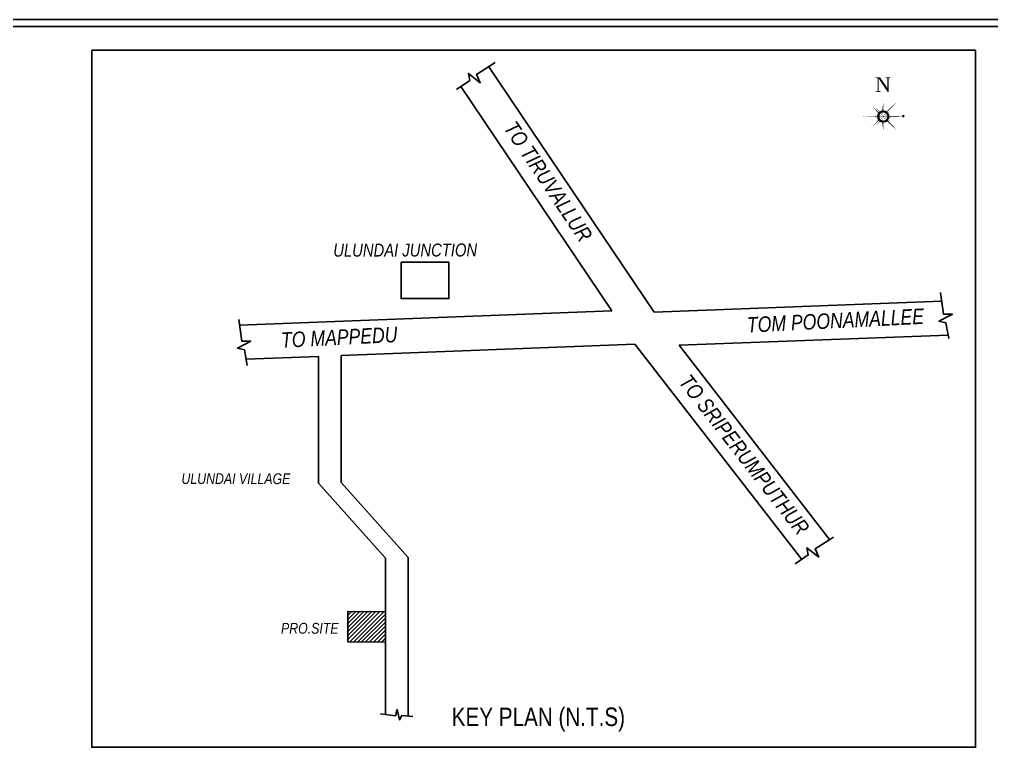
# Model space of a CAD drawing. Header units: metres. Extents: x 574 to 1032, y -195 to -67.
# Drawn here: x 863.02 to 911.55, y -113.22 to -76.46 of the extents above; entities that cross this region are included whole.
import ezdxf

# ---------------------------------------------------------------- set-up
doc = ezdxf.new("R2010")
doc.units = ezdxf.units.M
doc.header["$LTSCALE"] = 20
doc.header["$MEASUREMENT"] = 0
doc.layers.add('A0V', color=142, linetype='Continuous', lineweight=25)
for name, color, linetype in [('FOOT', 3, 'Continuous'), ('L4', 7, 'Continuous'), ('RED', 1, 'Continuous'), ('txt', 2, 'Continuous'), ('WALL', 4, 'Continuous')]:
    doc.layers.add(name, color=color, linetype=linetype)
doc.styles.add('9 INCH', font='ARIALNI.TTF')
doc.styles.add('SS', font='dutcheb.ttf')
doc.styles.add('style2', font='arial.ttf')

# ---------------------------------------------------------------- blocks, each defined once
blk = doc.blocks.new('RT45')
at = {"layer": 'L4', "ltscale": 1.5}
h = blk.add_hatch(dxfattribs=at)
h.set_pattern_fill('ANSI31', color=256, scale=0.86053)
h.set_pattern_definition([(45, (117919.90085, 17702.40685), (-0.0760608248, 0.0760608248), [])])
h.paths.add_polyline_path([(881.215, -102.759), (881.215, -101.618), (882.64, -101.626), (882.64, -102.779)])
at = {"layer": 'L4', "color": 4, "ltscale": 1.5}
for p, q in [((892.798, -90.302), (886.546, -81.032)), ((891.205, -90.253), (885.494, -81.784)), ((892.798, -90.302), (903.67, -89.891)), ((877.123, -90.802), (891.205, -90.253)), ((880.967, -91.944), (892.07, -91.511)), ((892.07, -91.511), (898.382, -99.651)), ((893.741, -91.559), (903.918, -91.174)), ((893.741, -91.559), (899.436, -98.903)), ((877.367, -92.084), (880.106, -91.977)), ((877.367, -92.084), (880.106, -91.977))]:
    blk.add_line(p, q, dxfattribs=at)
at = {"layer": 'L4', "ltscale": 1.5}
blk.add_line((877.123, -90.802), (891.205, -90.253), dxfattribs=at)
at = {"layer": 'L4', "color": 4, "ltscale": 1.5}
for points in [[(885.332, -81.895), (885.829, -81.552), (885.776, -81.285), (886.227, -81.636), (886.089, -81.323), (886.785, -80.88)], [(903.942, -91.307), (903.837, -90.712), (903.572, -90.649), (904.08, -90.386), (903.738, -90.381), (903.626, -89.564)], [(877.409, -92.325), (877.304, -91.73), (877.039, -91.667), (877.546, -91.403), (877.205, -91.398), (877.093, -90.581)], [(898.133, -99.823), (898.63, -99.48), (898.577, -99.213), (899.028, -99.564), (898.89, -99.251), (899.586, -98.808)], [(882.64, -101.626), (882.64, -101.626), (881.215, -101.618), (881.215, -102.759), (882.64, -102.779)], [(883.681, -105.59), (883.261, -105.55), (883.17, -105.717), (883.087, -105.327), (883.02, -105.556), (882.449, -105.48)]]:
    blk.add_lwpolyline(points, dxfattribs=at)
blk.add_lwpolyline([(883.229, -88.421), (885.041, -88.421), (885.041, -89.793), (883.229, -89.793)], close=True, dxfattribs=at)
at = {"layer": 'RED', "color": 1, "ltscale": 100}
for points in [[(880.106, -91.977), (880.106, -96.772), (882.64, -99.605), (882.64, -105.506)], [(880.967, -91.944), (880.967, -96.739), (883.501, -99.572), (883.501, -105.573)]]:
    blk.add_lwpolyline(points, dxfattribs=at)
at = {"color": 4, "ltscale": 100, "style": '9 INCH'}
for s, insert, char_height, attachment_point, rotation in [('TO TIRUVALLUR ', (887.57, -83.028), 0.58165, 1, 303.8712), ('ULUNDAI JUNCTION', (880.667, -87.721), 0.48859, 1, 0.0875), ('TOM POONAMALLEE', (896.294, -90.503), 0.58165, 1, 2.8776), ('TO MAPPEDU', (878.677, -91.076), 0.5817, 1, 2.8776), ('TO SRIPERUMPUTHUR ', (894.162, -92.597), 0.58165, 1, 307.9518), ('ULUNDAI VILLAGE', (879.046, -96.398), 0.40716, 3, 359.9125), ('PRO.SITE', (880.868, -102.051), 0.4072, 3, 359.9125)]:
    blk.add_mtext_dynamic_manual_height_columns(s, width=1782.79122, gutter_width=27.802, heights=[0], dxfattribs=dict(at, insert=insert, char_height=char_height, attachment_point=attachment_point, rotation=rotation))

msp = doc.modelspace()

# ---------------------------------------------------------------- linework, layer by layer
at = {"layer": 'A0V', "color": 1, "lineweight": -3, "const_width": 0.00542}
for points in [[(906.13177, -81.02986), (906.13177, -80.51501), (906.11823, -80.48793)], [(906.14531, -81.02952), (906.14531, -80.21714)], [(906.15885, -81.02986), (906.15885, -80.51501), (906.17239, -80.48793)], [(906.09115, -81.03499), (906.09115, -80.92121), (906.07761, -80.89413)], [(906.10469, -81.03259), (906.10469, -80.78581), (906.09115, -80.75873)], [(906.11823, -81.03088), (906.11823, -80.65041), (906.10469, -80.62333)], [(906.17239, -81.03088), (906.17239, -80.65041), (906.18593, -80.62333)], [(906.18593, -81.03259), (906.18593, -80.78581), (906.19947, -80.75873)], [(906.19947, -81.03499), (906.19947, -80.92121), (906.21301, -80.89413)], [(905.87451, -81.30032), (905.30463, -81.30934)], [(905.87485, -81.28678), (905.36, -81.28678), (905.33292, -81.27324)], [(905.87485, -81.31386), (905.36, -81.31386), (905.33292, -81.3274)], [(905.87587, -81.27324), (905.4954, -81.27324), (905.46832, -81.2597)], [(905.87587, -81.3274), (905.4954, -81.3274), (905.46832, -81.34094)], [(905.87758, -81.2597), (905.6308, -81.2597), (905.60372, -81.24616)], [(905.87758, -81.34094), (905.6308, -81.34094), (905.60372, -81.35448)], [(905.87998, -81.24616), (905.7662, -81.24616), (905.73912, -81.23262)], [(905.87998, -81.35448), (905.7662, -81.35448), (905.73912, -81.36802)], [(906.39098, -81.24346), (906.63776, -81.24346), (906.66484, -81.22992)], [(906.39098, -81.3247), (906.63776, -81.3247), (906.66484, -81.33824)], [(906.39269, -81.257), (906.77316, -81.257), (906.80024, -81.24346)], [(906.39269, -81.31116), (906.77316, -81.31116), (906.80024, -81.3247)], [(906.39371, -81.27054), (906.90856, -81.27054), (906.93563, -81.257)], [(906.39371, -81.29762), (906.90856, -81.29762), (906.93563, -81.31116)], [(906.39405, -81.28408), (907.1041, -81.28603)], [(906.40494, -81.22336), (906.51872, -81.22336), (906.5458, -81.20982)], [(906.40494, -81.33167), (906.51872, -81.33167), (906.5458, -81.34521)], [(906.09115, -81.56564), (906.09115, -81.67943), (906.07761, -81.70651)], [(906.10469, -81.56805), (906.10469, -81.81483), (906.09115, -81.84191)], [(906.11823, -81.56975), (906.11823, -81.95022), (906.10469, -81.9773)], [(906.13177, -81.57077), (906.13177, -82.08562), (906.11823, -82.1127)], [(906.14531, -81.57111), (906.14531, -82.3835)], [(906.15885, -81.57077), (906.15885, -82.08562), (906.17239, -82.1127)], [(906.17239, -81.56975), (906.17239, -81.95022), (906.18593, -81.9773)], [(906.18593, -81.56805), (906.18593, -81.81483), (906.19947, -81.84191)], [(906.19947, -81.56564), (906.19947, -81.67943), (906.21301, -81.70651)]]:
    msp.add_lwpolyline(points, dxfattribs=at)
msp.add_lwpolyline([(905.18539, -81.35947, -0.79170603), (905.18539, -81.24117), (905.30463, -81.30934), (905.18539, -81.35947)], format="xyb", dxfattribs=at)
at = {"layer": 'A0V', "color": 1, "lineweight": -3}
msp.add_circle((907.1465, -81.27947), 0.02604, dxfattribs=at)
at = {"layer": 'FOOT', "color": 6, "ltscale": 15}
msp.add_lwpolyline([(866.63478, -77.99811), (910.75507, -77.99811), (910.75507, -112.76276), (866.63478, -112.76276)], close=True, dxfattribs=at)
at = {"layer": 'L4', "ltscale": 1.5}
for points in [[(774.47031, -76.45965), (942.46142, -76.45965), (942.46142, -195.44748), (774.47031, -195.44748)], [(774.82235, -76.81169), (942.10938, -76.81169), (942.10938, -195.09545), (774.82235, -195.09545)]]:
    msp.add_lwpolyline(points, close=True, dxfattribs=at)
at = {"layer": 'WALL', "linetype": 'ByBlock', "const_width": 0.00542}
for points in [[(905.95383, -81.10884), (905.46832, -80.62333)], [(905.94449, -81.11865), (905.58044, -80.7546), (905.55172, -80.74502)], [(905.96364, -81.0995), (905.59959, -80.73545), (905.59001, -80.70673)], [(905.93564, -81.12894), (905.66661, -80.85991), (905.63789, -80.85034)], [(905.97394, -81.09065), (905.7049, -80.82162), (905.69533, -80.79289)], [(905.92727, -81.13973), (905.75277, -80.96523), (905.72405, -80.95565)], [(905.98472, -81.08228), (905.81022, -80.90778), (905.80064, -80.87906)], [(905.99599, -81.07441), (905.91553, -80.99395), (905.90596, -80.96523)], [(906.29462, -81.07441), (906.56366, -80.80538), (906.57323, -80.77665)], [(906.29462, -81.07441), (906.37508, -80.99395), (906.38466, -80.96523)], [(906.30492, -81.08326), (906.66897, -80.71921), (906.67854, -80.69049)], [(906.3059, -81.08228), (906.4804, -80.90778), (906.48997, -80.87906)], [(906.31473, -81.0926), (906.80024, -80.60709)], [(906.32407, -81.10241), (906.68812, -80.73836), (906.71684, -80.72878)], [(906.33292, -81.11271), (906.60195, -80.84367), (906.63067, -80.8341)], [(906.34129, -81.12349), (906.51579, -80.94899), (906.54451, -80.93941)], [(905.95383, -81.4918), (905.46832, -81.9773)], [(905.94449, -81.48198), (905.58044, -81.84604), (905.55172, -81.85561)], [(905.96364, -81.50113), (905.59959, -81.86518), (905.59001, -81.89391)], [(905.93564, -81.47169), (905.66661, -81.74072), (905.63789, -81.7503)], [(905.97394, -81.50999), (905.7049, -81.77902), (905.69533, -81.80774)], [(905.92727, -81.46091), (905.75277, -81.63541), (905.72405, -81.64498)], [(905.98472, -81.51835), (905.81022, -81.69285), (905.80064, -81.72157)], [(905.9194, -81.151), (905.83894, -81.07054), (905.81022, -81.06097)], [(905.9194, -81.44963), (905.83894, -81.53009), (905.81022, -81.53967)], [(906.29462, -81.49375), (906.56366, -81.76278), (906.57323, -81.7915)], [(906.30492, -81.48489), (906.66897, -81.84895), (906.67855, -81.87767)], [(906.3059, -81.51835), (906.4804, -81.69285), (906.48997, -81.72158)], [(906.31473, -81.47556), (906.80024, -81.96106)], [(906.32407, -81.46575), (906.68812, -81.8298), (906.71684, -81.83937)], [(906.33292, -81.45545), (906.60195, -81.72448), (906.63067, -81.73406)], [(906.34129, -81.44467), (906.51579, -81.61917), (906.54451, -81.62874)], [(906.37122, -81.151), (906.45168, -81.07054), (906.4804, -81.06097)], [(906.37122, -81.44963), (906.45168, -81.53009), (906.4804, -81.53967)], [(905.99599, -81.52623), (905.91553, -81.60669), (905.90596, -81.63541)], [(906.29462, -81.52623), (906.37509, -81.60669), (906.38466, -81.63541)]]:
    msp.add_lwpolyline(points, dxfattribs=at)
for points in [[(905.90159, -81.30032, 0.189261), (905.97247, -81.27249, -0.350824), (906.01977, -81.26902, -0.30138999), (906.00276, -81.2269, 0.143428), (906.11322, -81.26632, -0.39736399), (906.14531, -81.30032), (905.90159, -81.30032)], [(905.90159, -81.30032, -0.189261), (905.97247, -81.32814, 0.350824), (906.01977, -81.33162, 0.30138999), (906.00276, -81.37374, -0.143428), (906.11322, -81.33432, 0.39736399), (906.14531, -81.30032), (905.90159, -81.30032)], [(905.9031, -81.27322, 0.189261), (905.95404, -81.25265, -0.0957487), (905.97499, -81.23959, -0.223065), (905.99613, -81.18563, 0.13571499), (906.08004, -81.23386, 0.13637), (906.03011, -81.15169, -0.225953), (906.08458, -81.13, -0.0957488), (906.09764, -81.10905, 0.18926001), (906.11821, -81.05811)], [(906.11821, -81.54252, 0.189261), (906.09764, -81.49158, -0.0957487), (906.08458, -81.47063, -0.223065), (906.03062, -81.44949, 0.13571499), (906.07885, -81.36559, 0.13637), (905.99668, -81.41552, -0.225953), (905.97499, -81.36104, -0.0957488), (905.95404, -81.34799, 0.18926001), (905.9031, -81.32741)], [(906.14531, -81.0566, -0.189261), (906.11748, -81.12747, 0.350824), (906.11401, -81.17478, 0.30138999), (906.07189, -81.15777, -0.143428), (906.11131, -81.26823, 0.39736399), (906.14531, -81.30032), (906.14531, -81.0566)], [(906.14531, -81.54403, 0.189261), (906.11749, -81.47316, -0.350824), (906.11401, -81.42585, -0.30138999), (906.07189, -81.44287, 0.143428), (906.11131, -81.33241, -0.39736399), (906.14531, -81.30032), (906.14531, -81.54403)], [(906.14531, -81.0566, 0.189261), (906.17313, -81.12747, -0.350824), (906.17661, -81.17478, -0.30138999), (906.21873, -81.15777, 0.143428), (906.17931, -81.26823, -0.39736399), (906.14531, -81.30032), (906.14531, -81.0566)], [(906.38902, -81.30032, -0.189261), (906.31815, -81.27249, 0.350824), (906.27084, -81.26902, 0.30138999), (906.28786, -81.2269, -0.143428), (906.1774, -81.26632, 0.39736399), (906.14531, -81.30032), (906.38902, -81.30032)], [(906.38902, -81.30032, 0.189261), (906.31815, -81.32814, -0.350824), (906.27084, -81.33162, -0.30138999), (906.28786, -81.37374, 0.143428), (906.1774, -81.33432, -0.39736399), (906.14531, -81.30032), (906.38902, -81.30032)], [(906.14531, -81.54403, -0.189261), (906.17313, -81.47316, 0.350824), (906.17661, -81.42585, 0.30138999), (906.21873, -81.44287, -0.143428), (906.17931, -81.33241, 0.39736399), (906.14531, -81.30032), (906.14531, -81.54403)], [(906.1724, -81.05811, 0.189261), (906.19298, -81.10905, -0.0957487), (906.20603, -81.13, -0.223065), (906.25999, -81.15114, 0.13571499), (906.21177, -81.23505, 0.13637), (906.29394, -81.18512, -0.225953), (906.31562, -81.23959, -0.0957488), (906.33657, -81.25265, 0.18926001), (906.38751, -81.27322)], [(906.38751, -81.32741, 0.189261), (906.33657, -81.34799, -0.0957487), (906.31562, -81.36104, -0.223065), (906.29448, -81.415, 0.13571499), (906.21058, -81.36678, 0.13637), (906.26051, -81.44895, -0.225953), (906.20603, -81.47063, -0.0957488), (906.19298, -81.49158, 0.18926001), (906.1724, -81.54252)]]:
    msp.add_lwpolyline(points, format="xyb", dxfattribs=at)
at = {"layer": 'WALL', "linetype": 'ByBlock'}
for radius in [0.27079, 0.24372]:
    msp.add_circle((906.14531, -81.30032), radius, dxfattribs=at)

# ---------------------------------------------------------------- block references
at = {"layer": 'RED', "color": 1, "xscale": 1.32, "yscale": 1.32, "zscale": 1.32}
msp.add_blockref('RT45', (-283.79045, 28.14703), dxfattribs=at)

# ---------------------------------------------------------------- texts
at = {"layer": 'txt', "style": 'style2', "width": 0.8}
msp.add_text('KEY PLAN (N.T.S)', height=0.9225953, dxfattribs=at).set_placement((884.60257, -111.70233))
at = {"layer": 'WALL', "ltscale": 500, "insert": (905.73945, -79.35104), "char_height": 0.7227703, "attachment_point": 1, "style": 'SS'}
msp.add_mtext_dynamic_manual_height_columns('{\\fTimes New Roman CYR|b0|i0|c0|p18;N}', width=432.544016, gutter_width=15, heights=[0], dxfattribs=at)

doc.saveas('drawing.dxf')
